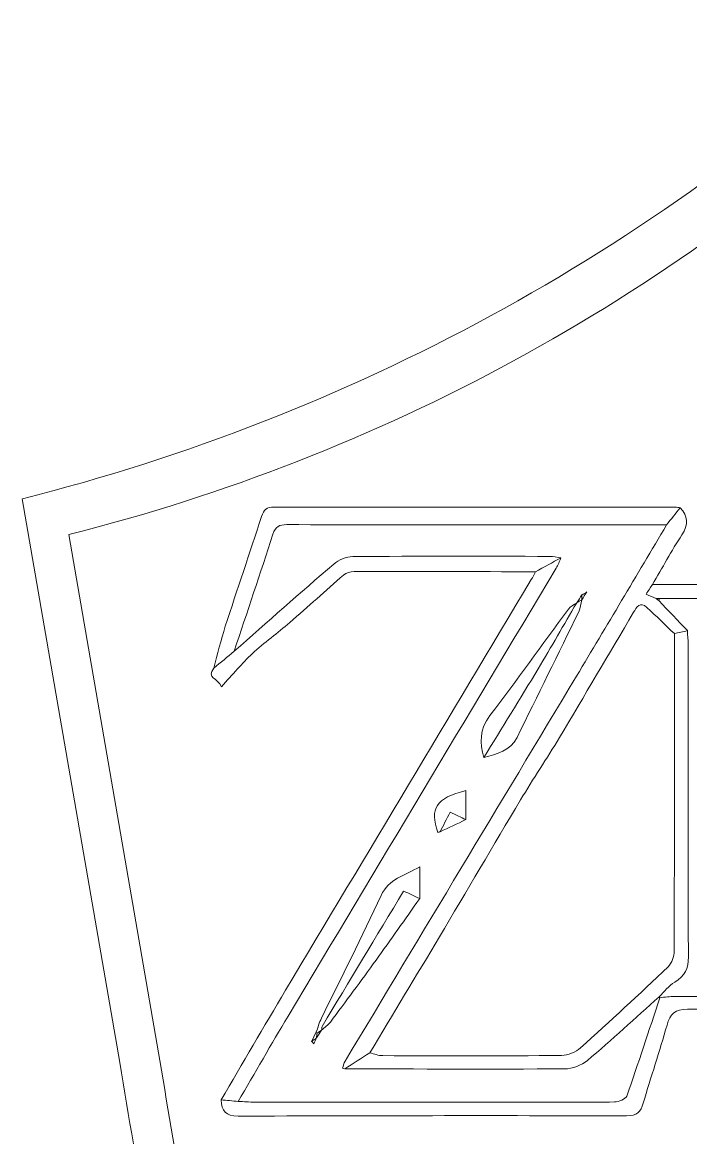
# Model space of a CAD drawing. Header units: inches. Extents: x 0 to 12, y 0 to 12.
# Drawn here: x 6.469 to 7.104, y 9.569 to 10.628 of the extents above; entities that cross this region are included whole.
import ezdxf

# ---------------------------------------------------------------- set-up
doc = ezdxf.new("R2010")
doc.units = ezdxf.units.IN
doc.header["$MEASUREMENT"] = 0

msp = doc.modelspace()

# ---------------------------------------------------------------- linework, layer by layer
at = {"color": 250, "lineweight": 0}
msp.add_line((6.4693, 10.1757), (6.5618, 9.6406), dxfattribs=at)
at = {"color": 5, "lineweight": 0}
msp.add_line((6.5136, 10.1417), (6.6015, 9.6333), dxfattribs=at)
at = {"color": 250, "lineweight": 0}
msp.add_arc((6.0049, 12.021), 1.9029, 284.1261, 312.9293, dxfattribs=at)
at = {"color": 5, "lineweight": 0}
msp.add_arc((6.0724, 11.8948), 1.8077, 284.1261, 312.9293, dxfattribs=at)
for points, knots in [([(7.0939, 10.1672), (7.0895, 10.1618), (7.0852, 10.1563), (7.0809, 10.1508), (6.9608, 10.1508), (6.8406, 10.1508), (6.7205, 10.1511), (6.7134, 10.1511), (6.7095, 10.1494), (6.7072, 10.1422), (6.6952, 10.105), (6.6827, 10.068), (6.6704, 10.0309), (6.664, 10.0256), (6.6576, 10.0203), (6.6511, 10.015), (6.6547, 10.0282), (6.6577, 10.0416), (6.662, 10.0546), (6.6732, 10.0894), (6.6851, 10.124), (6.6964, 10.1588), (6.6985, 10.1651), (6.7012, 10.1679), (6.7083, 10.1678), (6.8352, 10.1676), (6.9621, 10.1677), (7.089, 10.1676), (7.0906, 10.1676), (7.0923, 10.1674), (7.0939, 10.1672)], [0, 0, 0, 0, 1, 1, 1, 2, 2, 2, 3, 3, 3, 4, 4, 4, 5, 5, 5, 6, 6, 6, 7, 7, 7, 8, 8, 8, 9, 9, 9, 10, 10, 10, 10]), ([(7.0939, 10.1672), (7.1013, 10.1591), (7.1018, 10.1512), (7.0955, 10.1415), (7.0855, 10.1262), (7.0768, 10.1101), (7.0675, 10.0943), (7.0656, 10.0914), (7.0636, 10.0885), (7.0614, 10.0851), (7.0651, 10.0835), (7.068, 10.0823), (7.0709, 10.081), (7.0718, 10.0804), (7.0727, 10.0797), (7.0735, 10.079), (7.0826, 10.0695), (7.0916, 10.06), (7.1007, 10.0505), (7.0966, 10.0496), (7.0924, 10.0486), (7.0883, 10.0477), (7.0797, 10.0559), (7.0711, 10.0642), (7.0623, 10.0724), (7.0555, 10.0788), (7.0524, 10.0726), (7.0496, 10.0679), (7.0261, 10.0284), (7.0028, 9.9886), (6.9792, 9.9491), (6.9672, 9.9292), (6.9543, 9.9099), (6.9423, 9.8899), (6.9165, 9.8467), (6.891, 9.8032), (6.8652, 9.7599), (6.8433, 9.7231), (6.8211, 9.6865), (6.7991, 9.6498), (6.7912, 9.6448), (6.7833, 9.6398), (6.7754, 9.6347), (6.7754, 9.6347), (6.7754, 9.6348), (6.7754, 9.6348), (6.7747, 9.635), (6.774, 9.6352), (6.7733, 9.6352), (6.7741, 9.6374), (6.7745, 9.6399), (6.7757, 9.6419), (6.8489, 9.7638), (6.9222, 9.8856), (6.9954, 10.0074), (7.0241, 10.0551), (7.0524, 10.103), (7.0809, 10.1508), (7.0852, 10.1563), (7.0895, 10.1618), (7.0939, 10.1672)], [0, 0, 0, 0, 1, 1, 1, 2, 2, 2, 3, 3, 3, 4, 4, 4, 5, 5, 5, 6, 6, 6, 7, 7, 7, 8, 8, 8, 9, 9, 9, 10, 10, 10, 11, 11, 11, 12, 12, 12, 13, 13, 13, 14, 14, 14, 15, 15, 15, 16, 16, 16, 17, 17, 17, 18, 18, 18, 19, 19, 19, 20, 20, 20, 20]), ([(6.9806, 10.1196), (6.977, 10.1201), (6.9734, 10.121), (6.9699, 10.121), (6.9076, 10.1211), (6.8453, 10.1213), (6.7829, 10.1208), (6.7768, 10.1207), (6.7696, 10.1177), (6.7649, 10.1137), (6.7331, 10.0864), (6.7018, 10.0586), (6.6704, 10.0309), (6.6827, 10.068), (6.6952, 10.105), (6.7072, 10.1422), (6.7095, 10.1494), (6.7134, 10.1511), (6.7205, 10.1511), (6.8406, 10.1508), (6.9608, 10.1508), (7.0809, 10.1508), (7.0524, 10.103), (7.0241, 10.0551), (6.9954, 10.0074), (6.9222, 9.8856), (6.8489, 9.7638), (6.7757, 9.6419), (6.7745, 9.6399), (6.7741, 9.6374), (6.7733, 9.6352), (6.774, 9.635), (6.7747, 9.6349), (6.7754, 9.6348), (6.7754, 9.6348), (6.7754, 9.6347), (6.7754, 9.6347), (6.845, 9.6346), (6.9146, 9.6342), (6.9841, 9.6347), (6.9914, 9.6347), (7.0002, 9.6379), (7.0057, 9.6426), (7.0289, 9.6621), (7.0512, 9.6828), (7.0738, 9.7031), (7.0738, 9.7031), (7.0745, 9.7022), (7.0745, 9.7022), (7.0641, 9.671), (7.054, 9.6397), (7.0431, 9.6088), (7.042, 9.6059), (7.0355, 9.6034), (7.0315, 9.6033), (7.0067, 9.6028), (6.9819, 9.603), (6.9571, 9.603), (6.8681, 9.603), (6.7791, 9.603), (6.69, 9.6031), (6.6848, 9.6031), (6.6795, 9.6035), (6.6742, 9.6038), (6.69, 9.6308), (6.7056, 9.6579), (6.7216, 9.6848), (6.8064, 9.8265), (6.8913, 9.9681), (6.9761, 10.1098), (6.978, 10.1128), (6.9791, 10.1163), (6.9806, 10.1196)], [0, 0, 0, 0, 1, 1, 1, 2, 2, 2, 3, 3, 3, 4, 4, 4, 5, 5, 5, 6, 6, 6, 7, 7, 7, 8, 8, 8, 9, 9, 9, 10, 10, 10, 11, 11, 11, 12, 12, 12, 13, 13, 13, 14, 14, 14, 15, 15, 15, 16, 16, 16, 17, 17, 17, 18, 18, 18, 19, 19, 19, 20, 20, 20, 21, 21, 21, 22, 22, 22, 23, 23, 23, 24, 24, 24, 24]), ([(6.9806, 10.1196), (6.9725, 10.1152), (6.9645, 10.1108), (6.9564, 10.1064), (6.899, 10.1065), (6.8416, 10.1067), (6.7842, 10.1066), (6.7808, 10.1066), (6.7768, 10.1054), (6.7743, 10.1033), (6.7571, 10.0885), (6.7405, 10.0732), (6.7233, 10.0583), (6.7117, 10.0482), (6.699, 10.0392), (6.6877, 10.0287), (6.6778, 10.0195), (6.6691, 10.0089), (6.6583, 9.9973), (6.6551, 10.0056), (6.6432, 10.0055), (6.6512, 10.015), (6.6576, 10.0203), (6.664, 10.0256), (6.6704, 10.0309), (6.7018, 10.0586), (6.7331, 10.0864), (6.7649, 10.1137), (6.7696, 10.1177), (6.7768, 10.1207), (6.7829, 10.1208), (6.8453, 10.1213), (6.9076, 10.1211), (6.9699, 10.121), (6.9734, 10.121), (6.977, 10.1201), (6.9806, 10.1196)], [0, 0, 0, 0, 1, 1, 1, 2, 2, 2, 3, 3, 3, 4, 4, 4, 5, 5, 5, 6, 6, 6, 7, 7, 7, 8, 8, 8, 9, 9, 9, 10, 10, 10, 11, 11, 11, 12, 12, 12, 12]), ([(6.6742, 9.6038), (6.6688, 9.6043), (6.6634, 9.6047), (6.658, 9.6052), (6.6784, 9.6399), (6.6986, 9.6747), (6.7192, 9.7092), (6.7969, 9.8392), (6.8748, 9.969), (6.9525, 10.0989), (6.954, 10.1013), (6.9551, 10.1039), (6.9564, 10.1064), (6.9645, 10.1108), (6.9725, 10.1152), (6.9806, 10.1196), (6.9791, 10.1163), (6.978, 10.1128), (6.9761, 10.1098), (6.8913, 9.9681), (6.8064, 9.8265), (6.7216, 9.6848), (6.7056, 9.6579), (6.69, 9.6308), (6.6742, 9.6038)], [0, 0, 0, 0, 1, 1, 1, 2, 2, 2, 3, 3, 3, 4, 4, 4, 5, 5, 5, 6, 6, 6, 7, 7, 7, 8, 8, 8, 8]), ([(7.0005, 10.0843), (7.0005, 10.0843), (7.0005, 10.0844), (7.0005, 10.0844), (6.9989, 10.0819), (6.9973, 10.0795), (6.9956, 10.077), (6.9956, 10.077), (6.9956, 10.077), (6.9956, 10.077), (6.9929, 10.075), (6.9896, 10.0735), (6.9877, 10.0709), (6.9628, 10.0372), (6.9387, 10.003), (6.9131, 9.9699), (6.903, 9.9568), (6.9038, 9.9441), (6.9074, 9.9301), (6.9197, 9.9334), (6.9325, 9.9363), (6.9389, 9.9491), (6.9586, 9.9888), (6.9781, 10.0287), (6.9975, 10.0685), (6.9991, 10.0719), (6.9994, 10.076), (7.0003, 10.0797), (7.0003, 10.0797), (7.0003, 10.0796), (7.0003, 10.0796), (7.002, 10.0822), (7.0036, 10.0847), (7.0053, 10.0872), (7.0037, 10.0863), (7.0021, 10.0853), (7.0005, 10.0843)], [0, 0, 0, 0, 1, 1, 1, 2, 2, 2, 3, 3, 3, 4, 4, 4, 5, 5, 5, 6, 6, 6, 7, 7, 7, 8, 8, 8, 9, 9, 9, 10, 10, 10, 11, 11, 11, 12, 12, 12, 12]), ([(7.0003, 10.0796), (7.0004, 10.0812), (7.0005, 10.0828), (7.0005, 10.0844), (7.0005, 10.0844), (7.0005, 10.0843), (7.0005, 10.0843), (7.0021, 10.0853), (7.0037, 10.0863), (7.0053, 10.0872), (7.0036, 10.0847), (7.002, 10.0822), (7.0003, 10.0796)], [0, 0, 0, 0, 1, 1, 1, 2, 2, 2, 3, 3, 3, 4, 4, 4, 4]), ([(7.0053, 10.0872), (7.0037, 10.0863), (7.0021, 10.0853), (7.0005, 10.0843), (7.0021, 10.0853), (7.0037, 10.0863), (7.0053, 10.0872)], [0, 0, 0, 0, 1, 1, 1, 2, 2, 2, 2]), ([(7.436, 10.094), (7.4318, 10.0897), (7.4275, 10.0853), (7.4233, 10.081), (7.3792, 10.081), (7.3352, 10.081), (7.2912, 10.081), (7.2858, 10.0947), (7.2802, 10.0853), (7.2747, 10.0812), (7.2737, 10.0811), (7.2728, 10.0811), (7.2718, 10.081), (7.2058, 10.081), (7.1398, 10.081), (7.0739, 10.081), (7.0729, 10.081), (7.0719, 10.081), (7.0709, 10.081), (7.068, 10.0823), (7.0651, 10.0835), (7.0614, 10.0851), (7.0636, 10.0885), (7.0656, 10.0914), (7.0675, 10.0943), (7.1867, 10.0944), (7.3059, 10.0944), (7.425, 10.0944), (7.4287, 10.0944), (7.4324, 10.0941), (7.436, 10.094)], [0, 0, 0, 0, 1, 1, 1, 2, 2, 2, 3, 3, 3, 4, 4, 4, 5, 5, 5, 6, 6, 6, 7, 7, 7, 8, 8, 8, 9, 9, 9, 10, 10, 10, 10]), ([(6.9956, 10.077), (6.9834, 10.056), (6.9714, 10.035), (6.9589, 10.0142), (6.9419, 9.986), (6.9246, 9.9581), (6.9074, 9.9301), (6.9038, 9.9441), (6.903, 9.9568), (6.9131, 9.9699), (6.9387, 10.003), (6.9628, 10.0372), (6.9877, 10.0709), (6.9896, 10.0735), (6.9929, 10.075), (6.9956, 10.077)], [0, 0, 0, 0, 1, 1, 1, 2, 2, 2, 3, 3, 3, 4, 4, 4, 5, 5, 5, 5]), ([(7.0003, 10.0797), (6.9994, 10.076), (6.9991, 10.0719), (6.9975, 10.0685), (6.9781, 10.0287), (6.9586, 9.9888), (6.9389, 9.9491), (6.9325, 9.9363), (6.9197, 9.9334), (6.9074, 9.9301), (6.9246, 9.9581), (6.9419, 9.986), (6.9589, 10.0142), (6.9714, 10.035), (6.9834, 10.056), (6.9956, 10.077), (6.9956, 10.077), (6.9956, 10.077), (6.9956, 10.077), (6.9972, 10.0779), (6.9988, 10.0788), (7.0003, 10.0797)], [0, 0, 0, 0, 1, 1, 1, 2, 2, 2, 3, 3, 3, 4, 4, 4, 5, 5, 5, 6, 6, 6, 7, 7, 7, 7]), ([(7.0003, 10.0797), (6.9988, 10.0788), (6.9972, 10.0779), (6.9956, 10.077), (6.9973, 10.0795), (6.9989, 10.0819), (7.0005, 10.0844), (7.0005, 10.0828), (7.0004, 10.0812), (7.0003, 10.0796), (7.0003, 10.0796), (7.0003, 10.0797), (7.0003, 10.0797)], [0, 0, 0, 0, 1, 1, 1, 2, 2, 2, 3, 3, 3, 4, 4, 4, 4]), ([(7.0739, 10.081), (7.0738, 10.0804), (7.0737, 10.0797), (7.0735, 10.079), (7.0727, 10.0797), (7.0718, 10.0804), (7.0709, 10.081), (7.0719, 10.081), (7.0729, 10.081), (7.0739, 10.081)], [0, 0, 0, 0, 1, 1, 1, 2, 2, 2, 3, 3, 3, 3]), ([(7.0739, 10.081), (7.1398, 10.081), (7.2058, 10.081), (7.2718, 10.081), (7.2726, 10.0805), (7.2735, 10.08), (7.2744, 10.0795), (7.2742, 10.0351), (7.2741, 9.9908), (7.274, 9.9465), (7.2609, 9.9801), (7.2479, 10.0136), (7.2347, 10.0471), (7.2332, 10.0509), (7.2304, 10.0543), (7.2283, 10.0579), (7.2059, 10.0579), (7.1835, 10.0579), (7.1604, 10.0579), (7.1602, 10.0566), (7.1596, 10.0547), (7.1596, 10.0528), (7.1596, 10.009), (7.1596, 9.9653), (7.1597, 9.9215), (7.1597, 9.9185), (7.1612, 9.9155), (7.1621, 9.9125), (7.1891, 9.9054), (7.2024, 9.9098), (7.2178, 9.9309), (7.2221, 9.9367), (7.2267, 9.9425), (7.2311, 9.9483), (7.2311, 9.9135), (7.2311, 9.8786), (7.2311, 9.8409), (7.222, 9.8546), (7.2148, 9.8658), (7.2071, 9.8767), (7.205, 9.8797), (7.2014, 9.8835), (7.1983, 9.8837), (7.1859, 9.8845), (7.1734, 9.884), (7.1605, 9.884), (7.1601, 9.8806), (7.1596, 9.8787), (7.1596, 9.8768), (7.1595, 9.8321), (7.1595, 9.7875), (7.1596, 9.7428), (7.1597, 9.7397), (7.161, 9.7366), (7.1617, 9.7336), (7.1625, 9.7329), (7.1633, 9.7322), (7.1641, 9.7315), (7.1828, 9.7316), (7.2016, 9.7323), (7.2203, 9.7315), (7.2295, 9.7312), (7.2329, 9.7346), (7.2355, 9.7429), (7.2484, 9.7845), (7.2619, 9.8259), (7.2752, 9.8673), (7.2755, 9.8307), (7.2759, 9.7942), (7.2762, 9.7576), (7.2763, 9.7402), (7.2762, 9.7227), (7.2762, 9.7041), (7.2709, 9.7039), (7.2666, 9.7035), (7.2622, 9.7035), (7.2045, 9.7035), (7.1467, 9.7035), (7.0889, 9.7034), (7.0841, 9.7034), (7.0793, 9.7026), (7.0745, 9.7022), (7.0745, 9.7022), (7.0738, 9.7031), (7.0738, 9.7031), (7.0787, 9.7078), (7.083, 9.7136), (7.0887, 9.717), (7.0982, 9.7227), (7.1016, 9.7298), (7.1016, 9.7409), (7.1012, 9.8396), (7.1013, 9.9384), (7.1013, 10.0372), (7.1013, 10.0416), (7.1009, 10.0461), (7.1007, 10.0505), (7.0916, 10.06), (7.0826, 10.0695), (7.0735, 10.079), (7.0737, 10.0797), (7.0738, 10.0804), (7.0739, 10.081)], [0, 0, 0, 0, 1, 1, 1, 2, 2, 2, 3, 3, 3, 4, 4, 4, 5, 5, 5, 6, 6, 6, 7, 7, 7, 8, 8, 8, 9, 9, 9, 10, 10, 10, 11, 11, 11, 12, 12, 12, 13, 13, 13, 14, 14, 14, 15, 15, 15, 16, 16, 16, 17, 17, 17, 18, 18, 18, 19, 19, 19, 20, 20, 20, 21, 21, 21, 22, 22, 22, 23, 23, 23, 24, 24, 24, 25, 25, 25, 26, 26, 26, 27, 27, 27, 28, 28, 28, 29, 29, 29, 30, 30, 30, 31, 31, 31, 32, 32, 32, 33, 33, 33, 34, 34, 34, 34]), ([(7.6409, 10.075), (7.6687, 10.0632), (7.6889, 10.0443), (7.7031, 10.0169), (7.7225, 9.9794), (7.7313, 9.9401), (7.7313, 9.8984), (7.7313, 9.8896), (7.7299, 9.8809), (7.7291, 9.8722), (7.7297, 9.8639), (7.7324, 9.855), (7.7305, 9.8473), (7.7249, 9.8242), (7.7175, 9.8015), (7.7107, 9.7787), (7.7089, 9.773), (7.7064, 9.7675), (7.7042, 9.7619), (7.6936, 9.7505), (7.683, 9.7392), (7.6725, 9.7277), (7.6721, 9.7273), (7.6724, 9.7261), (7.6723, 9.7253), (7.6723, 9.7253), (7.6724, 9.7256), (7.6724, 9.7256), (7.6489, 9.7052), (7.6189, 9.7007), (7.5904, 9.693), (7.5819, 9.6908), (7.5726, 9.691), (7.5637, 9.691), (7.4094, 9.6909), (7.2551, 9.6908), (7.1008, 9.6912), (7.0889, 9.6913), (7.0843, 9.6869), (7.0813, 9.6762), (7.0743, 9.6514), (7.0659, 9.6269), (7.0588, 9.6021), (7.0563, 9.5936), (7.0527, 9.5901), (7.043, 9.5901), (6.9201, 9.5904), (6.7971, 9.5903), (6.6742, 9.5898), (6.6625, 9.5898), (6.6582, 9.5946), (6.658, 9.6052), (6.6634, 9.6047), (6.6688, 9.6043), (6.6742, 9.6038), (6.6795, 9.6035), (6.6848, 9.6031), (6.69, 9.6031), (6.7791, 9.603), (6.8681, 9.603), (6.9571, 9.603), (6.9819, 9.603), (7.0067, 9.6028), (7.0315, 9.6033), (7.0355, 9.6034), (7.042, 9.6059), (7.0431, 9.6088), (7.054, 9.6397), (7.0641, 9.671), (7.0745, 9.7022), (7.0793, 9.7026), (7.0841, 9.7034), (7.0889, 9.7034), (7.1467, 9.7035), (7.2045, 9.7035), (7.2622, 9.7035), (7.2666, 9.7035), (7.2709, 9.7039), (7.2762, 9.7041), (7.2762, 9.7227), (7.2763, 9.7402), (7.2762, 9.7576), (7.2759, 9.7942), (7.2755, 9.8307), (7.2752, 9.8673), (7.279, 9.8712), (7.2828, 9.8752), (7.2866, 9.8791), (7.2878, 9.876), (7.2902, 9.8729), (7.2902, 9.8698), (7.2905, 9.8217), (7.2905, 9.7736), (7.2906, 9.7256), (7.2894, 9.72), (7.2878, 9.7146), (7.2872, 9.709), (7.287, 9.7073), (7.2894, 9.7054), (7.2906, 9.7036), (7.3523, 9.7036), (7.414, 9.7036), (7.4767, 9.7036), (7.4767, 9.7155), (7.4768, 9.7256), (7.4767, 9.7357), (7.4764, 9.7796), (7.4761, 9.8236), (7.4758, 9.8675), (7.4797, 9.8722), (7.4836, 9.8768), (7.4875, 9.8814), (7.4888, 9.8783), (7.4911, 9.8753), (7.4911, 9.8722), (7.4914, 9.8247), (7.4915, 9.7773), (7.4916, 9.7298), (7.4899, 9.7215), (7.4883, 9.7132), (7.4866, 9.7049), (7.4906, 9.7044), (7.4946, 9.7034), (7.4985, 9.7035), (7.5257, 9.704), (7.553, 9.7045), (7.5802, 9.7055), (7.6389, 9.7076), (7.6833, 9.7404), (7.7021, 9.7959), (7.7166, 9.8385), (7.7186, 9.8824), (7.7144, 9.927), (7.7088, 9.9863), (7.6891, 10.0369), (7.6334, 10.067), (7.6359, 10.0697), (7.6384, 10.0723), (7.6409, 10.075)], [0, 0, 0, 0, 1, 1, 1, 2, 2, 2, 3, 3, 3, 4, 4, 4, 5, 5, 5, 6, 6, 6, 7, 7, 7, 8, 8, 8, 9, 9, 9, 10, 10, 10, 11, 11, 11, 12, 12, 12, 13, 13, 13, 14, 14, 14, 15, 15, 15, 16, 16, 16, 17, 17, 17, 18, 18, 18, 19, 19, 19, 20, 20, 20, 21, 21, 21, 22, 22, 22, 23, 23, 23, 24, 24, 24, 25, 25, 25, 26, 26, 26, 27, 27, 27, 28, 28, 28, 29, 29, 29, 30, 30, 30, 31, 31, 31, 32, 32, 32, 33, 33, 33, 34, 34, 34, 35, 35, 35, 36, 36, 36, 37, 37, 37, 38, 38, 38, 39, 39, 39, 40, 40, 40, 41, 41, 41, 42, 42, 42, 43, 43, 43, 44, 44, 44, 45, 45, 45, 46, 46, 46, 46]), ([(6.7991, 9.6498), (6.8033, 9.6489), (6.8074, 9.6472), (6.8116, 9.6472), (6.8681, 9.647), (6.9247, 9.6469), (6.9812, 9.6474), (6.9873, 9.6475), (6.9946, 9.6505), (6.9992, 9.6546), (7.0273, 9.6798), (7.055, 9.7055), (7.0824, 9.7316), (7.0859, 9.7349), (7.0881, 9.7414), (7.0881, 9.7464), (7.0884, 9.8468), (7.0883, 9.9472), (7.0883, 10.0477), (7.0924, 10.0486), (7.0966, 10.0496), (7.1007, 10.0505), (7.1009, 10.0461), (7.1013, 10.0416), (7.1013, 10.0372), (7.1013, 9.9384), (7.1012, 9.8396), (7.1016, 9.7409), (7.1016, 9.7298), (7.0982, 9.7227), (7.0887, 9.717), (7.083, 9.7136), (7.0787, 9.7078), (7.0738, 9.7031), (7.0512, 9.6828), (7.0289, 9.6621), (7.0057, 9.6426), (7.0002, 9.6379), (6.9914, 9.6347), (6.9841, 9.6347), (6.9146, 9.6342), (6.845, 9.6346), (6.7754, 9.6347), (6.7833, 9.6398), (6.7912, 9.6448), (6.7991, 9.6498)], [0, 0, 0, 0, 1, 1, 1, 2, 2, 2, 3, 3, 3, 4, 4, 4, 5, 5, 5, 6, 6, 6, 7, 7, 7, 8, 8, 8, 9, 9, 9, 10, 10, 10, 11, 11, 11, 12, 12, 12, 13, 13, 13, 14, 14, 14, 15, 15, 15, 15]), ([(6.866, 9.8597), (6.866, 9.8597), (6.8659, 9.8596), (6.8659, 9.8596), (6.874, 9.8635), (6.8822, 9.8673), (6.8903, 9.8712), (6.8903, 9.8802), (6.8903, 9.8892), (6.8903, 9.8987), (6.8619, 9.8915), (6.8558, 9.8817), (6.8638, 9.8591), (6.8645, 9.8593), (6.8652, 9.8595), (6.866, 9.8597)], [0, 0, 0, 0, 1, 1, 1, 2, 2, 2, 3, 3, 3, 4, 4, 4, 5, 5, 5, 5]), ([(6.8638, 9.8591), (6.8558, 9.8817), (6.8619, 9.8915), (6.8903, 9.8987), (6.8903, 9.8892), (6.8903, 9.8802), (6.8903, 9.8712), (6.8857, 9.8734), (6.8811, 9.8756), (6.8753, 9.8784), (6.8719, 9.8715), (6.8689, 9.8656), (6.8659, 9.8596), (6.8659, 9.8596), (6.866, 9.8597), (6.866, 9.8597), (6.8652, 9.8597), (6.8645, 9.8595), (6.8638, 9.8591)], [0, 0, 0, 0, 1, 1, 1, 2, 2, 2, 3, 3, 3, 4, 4, 4, 5, 5, 5, 6, 6, 6, 6]), ([(6.8659, 9.8596), (6.8689, 9.8656), (6.8719, 9.8715), (6.8753, 9.8784), (6.8811, 9.8756), (6.8857, 9.8734), (6.8903, 9.8712), (6.8822, 9.8673), (6.874, 9.8635), (6.8659, 9.8596)], [0, 0, 0, 0, 1, 1, 1, 2, 2, 2, 3, 3, 3, 3]), ([(6.8638, 9.8591), (6.8645, 9.8595), (6.8652, 9.8597), (6.866, 9.8597), (6.8652, 9.8595), (6.8645, 9.8593), (6.8638, 9.8591)], [0, 0, 0, 0, 1, 1, 1, 2, 2, 2, 2]), ([(6.7485, 9.6641), (6.7502, 9.6666), (6.7518, 9.669), (6.7534, 9.6715), (6.7534, 9.6715), (6.7534, 9.6715), (6.7534, 9.6715), (6.7562, 9.674), (6.7595, 9.6761), (6.7617, 9.679), (6.7763, 9.6985), (6.7908, 9.7181), (6.8051, 9.7379), (6.819, 9.7572), (6.8327, 9.7768), (6.8465, 9.7962), (6.8465, 9.8054), (6.8465, 9.8146), (6.8465, 9.8264), (6.8317, 9.8179), (6.8173, 9.8152), (6.8099, 9.7992), (6.792, 9.76), (6.7722, 9.7217), (6.7533, 9.6829), (6.7512, 9.6786), (6.7499, 9.6739), (6.7482, 9.6694), (6.7467, 9.6665), (6.7453, 9.6636), (6.7439, 9.6607), (6.7446, 9.66), (6.7453, 9.6593), (6.746, 9.6585), (6.7469, 9.6604), (6.7478, 9.6623), (6.7486, 9.6642), (6.7486, 9.6642), (6.7485, 9.6641), (6.7485, 9.6641)], [0, 0, 0, 0, 1, 1, 1, 2, 2, 2, 3, 3, 3, 4, 4, 4, 5, 5, 5, 6, 6, 6, 7, 7, 7, 8, 8, 8, 9, 9, 9, 10, 10, 10, 11, 11, 11, 12, 12, 12, 13, 13, 13, 13]), ([(6.7482, 9.6694), (6.7499, 9.6739), (6.7512, 9.6786), (6.7533, 9.6829), (6.7722, 9.7217), (6.792, 9.76), (6.8099, 9.7992), (6.8173, 9.8152), (6.8317, 9.8179), (6.8465, 9.8264), (6.8465, 9.8146), (6.8465, 9.8054), (6.8465, 9.7962), (6.8416, 9.7986), (6.8366, 9.8009), (6.8313, 9.8034), (6.8051, 9.7601), (6.7795, 9.7175), (6.7539, 9.675), (6.7533, 9.6741), (6.7536, 9.6727), (6.7534, 9.6715), (6.7534, 9.6715), (6.7534, 9.6715), (6.7534, 9.6715), (6.752, 9.6705), (6.7506, 9.6695), (6.7491, 9.6686), (6.7488, 9.6688), (6.7485, 9.6691), (6.7482, 9.6694)], [0, 0, 0, 0, 1, 1, 1, 2, 2, 2, 3, 3, 3, 4, 4, 4, 5, 5, 5, 6, 6, 6, 7, 7, 7, 8, 8, 8, 9, 9, 9, 10, 10, 10, 10]), ([(6.7534, 9.6715), (6.7536, 9.6727), (6.7533, 9.6741), (6.7539, 9.675), (6.7795, 9.7175), (6.8051, 9.7601), (6.8313, 9.8034), (6.8366, 9.8009), (6.8416, 9.7986), (6.8465, 9.7962), (6.8327, 9.7768), (6.819, 9.7572), (6.8051, 9.7379), (6.7908, 9.7181), (6.7763, 9.6985), (6.7617, 9.679), (6.7595, 9.6761), (6.7562, 9.674), (6.7534, 9.6715)], [0, 0, 0, 0, 1, 1, 1, 2, 2, 2, 3, 3, 3, 4, 4, 4, 5, 5, 5, 6, 6, 6, 6]), ([(6.7486, 9.6642), (6.7471, 9.663), (6.7455, 9.6619), (6.7439, 9.6607), (6.7453, 9.6636), (6.7467, 9.6665), (6.7482, 9.6694), (6.7485, 9.6691), (6.7488, 9.6688), (6.7491, 9.6686), (6.7489, 9.6671), (6.7487, 9.6656), (6.7485, 9.6641), (6.7485, 9.6641), (6.7486, 9.6642), (6.7486, 9.6642)], [0, 0, 0, 0, 1, 1, 1, 2, 2, 2, 3, 3, 3, 4, 4, 4, 5, 5, 5, 5]), ([(6.7486, 9.6642), (6.7478, 9.6623), (6.7469, 9.6604), (6.746, 9.6585), (6.7453, 9.6593), (6.7446, 9.66), (6.7439, 9.6607), (6.7455, 9.6619), (6.7471, 9.663), (6.7486, 9.6642)], [0, 0, 0, 0, 1, 1, 1, 2, 2, 2, 3, 3, 3, 3]), ([(6.7485, 9.6641), (6.7487, 9.6656), (6.7489, 9.6671), (6.7491, 9.6686), (6.7506, 9.6695), (6.752, 9.6705), (6.7534, 9.6715), (6.7518, 9.669), (6.7502, 9.6666), (6.7485, 9.6641)], [0, 0, 0, 0, 1, 1, 1, 2, 2, 2, 3, 3, 3, 3]), ([(7.3037, 8.6712), (7.2009, 8.7476), (7.0206, 8.8819), (6.7954, 9.1013), (6.6495, 9.3506), (6.6173, 9.5355), (6.6015, 9.6333)], [0, 0, 0, 0, 0.0808468, 0.1419248, 0.197496, 0.2597021, 0.2597021, 0.2597021, 0.2597021]), ([(6.7754, 9.6348), (6.7747, 9.6349), (6.774, 9.635), (6.7733, 9.6352), (6.774, 9.6352), (6.7747, 9.635), (6.7754, 9.6348)], [0, 0, 0, 0, 1, 1, 1, 2, 2, 2, 2])]:
    msp.add_open_spline(points, degree=3, knots=knots, dxfattribs=at)
at = {"color": 250, "lineweight": 0}
msp.add_open_spline([(7.3009, 8.6278), (7.1928, 8.7083), (7.0029, 8.8495), (6.7659, 9.0805), (6.6124, 9.343), (6.5785, 9.5376), (6.5618, 9.6406)], degree=3, knots=[0, 0, 0, 0, 0.0808468, 0.1419248, 0.197496, 0.2597021, 0.2597021, 0.2597021, 0.2597021], dxfattribs=at)

doc.saveas('drawing.dxf')
